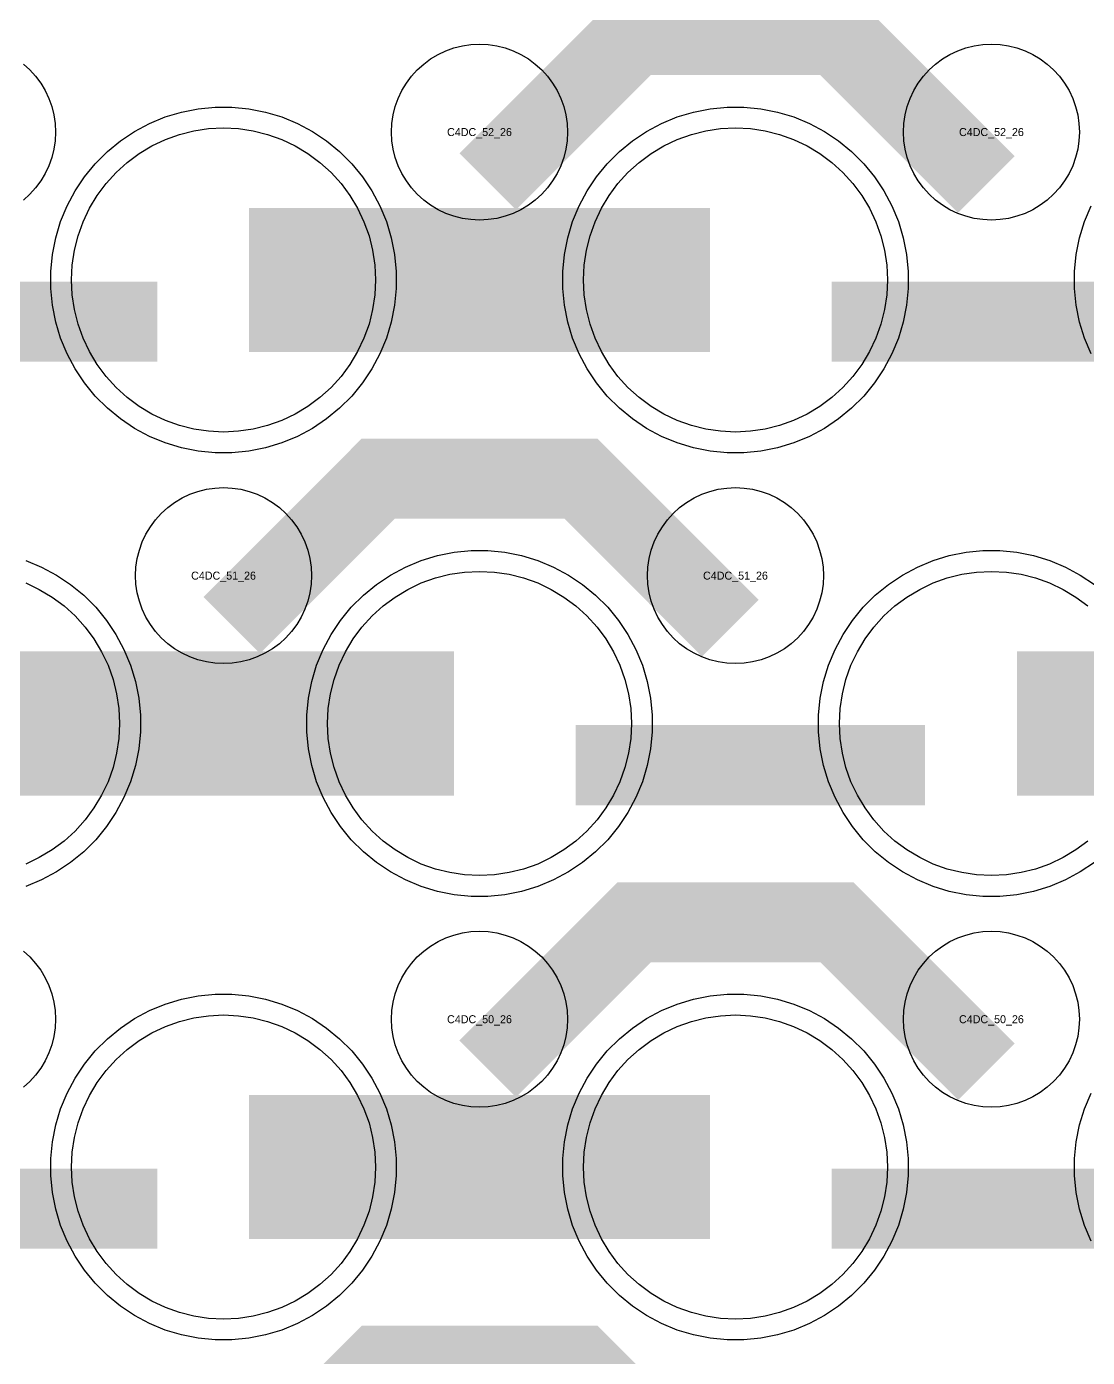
# Model space of a CAD drawing. Extents: x -11880 to 11880, y -14992 to 14992.
# Drawn here: x -3741.5 to -3410, y -7970.8 to -7555.1 of the extents above; entities that cross this region are included whole.
import ezdxf
from ezdxf.enums import TextEntityAlignment as Align

# ---------------------------------------------------------------- set-up
doc = ezdxf.new("R2010")
doc.units = 0
doc.header["$MEASUREMENT"] = 0
for name, color, linetype in [('GDS_775_DT_237', 138, 'CONTINUOUS'), ('RDL1_FS', 34, 'CONTINUOUS'), ('RDL_BS', 160, 'CONTINUOUS')]:
    doc.layers.add(name, color=color, linetype=linetype)

msp = doc.modelspace()

# ---------------------------------------------------------------- linework, layer by layer
at = {"layer": 'RDL1_FS'}
for points in [[(-3680, -7681.744), (-3684.657, -7681.515), (-3689.268, -7680.831), (-3693.791, -7679.699), (-3698.181, -7678.127), (-3702.395, -7676.135), (-3706.395, -7673.737), (-3710.14, -7670.959), (-3713.594, -7667.829), (-3716.724, -7664.375), (-3719.502, -7660.63), (-3721.9, -7656.63), (-3723.892, -7652.416), (-3725.464, -7648.026), (-3726.596, -7643.503), (-3727.28, -7638.892), (-3727.509, -7634.235), (-3727.28, -7629.578), (-3726.596, -7624.967), (-3725.464, -7620.444), (-3723.892, -7616.054), (-3721.9, -7611.84), (-3719.502, -7607.84), (-3716.724, -7604.095), (-3713.594, -7600.641), (-3710.14, -7597.511), (-3706.395, -7594.733), (-3702.395, -7592.335), (-3698.181, -7590.343), (-3693.791, -7588.771), (-3689.268, -7587.639), (-3684.657, -7586.955), (-3680, -7586.726), (-3675.343, -7586.955), (-3670.732, -7587.639), (-3666.209, -7588.771), (-3661.819, -7590.343), (-3657.605, -7592.335), (-3653.605, -7594.733), (-3649.86, -7597.511), (-3646.406, -7600.641), (-3643.276, -7604.095), (-3640.498, -7607.84), (-3638.1, -7611.84), (-3636.108, -7616.054), (-3634.536, -7620.444), (-3633.404, -7624.967), (-3632.72, -7629.578), (-3632.491, -7634.235), (-3632.72, -7638.892), (-3633.404, -7643.503), (-3634.536, -7648.026), (-3636.108, -7652.416), (-3638.1, -7656.63), (-3640.498, -7660.63), (-3643.276, -7664.375), (-3646.406, -7667.829), (-3649.86, -7670.959), (-3653.605, -7673.737), (-3657.605, -7676.135), (-3661.819, -7678.127), (-3666.209, -7679.699), (-3670.732, -7680.831), (-3675.343, -7681.515)], [(-3520, -7681.744), (-3524.657, -7681.515), (-3529.268, -7680.831), (-3533.791, -7679.699), (-3538.181, -7678.127), (-3542.395, -7676.135), (-3546.395, -7673.737), (-3550.14, -7670.959), (-3553.594, -7667.829), (-3556.724, -7664.375), (-3559.502, -7660.63), (-3561.9, -7656.63), (-3563.892, -7652.416), (-3565.464, -7648.026), (-3566.596, -7643.503), (-3567.28, -7638.892), (-3567.509, -7634.235), (-3567.28, -7629.578), (-3566.596, -7624.967), (-3565.464, -7620.444), (-3563.892, -7616.054), (-3561.9, -7611.84), (-3559.502, -7607.84), (-3556.724, -7604.095), (-3553.594, -7600.641), (-3550.14, -7597.511), (-3546.395, -7594.733), (-3542.395, -7592.335), (-3538.181, -7590.343), (-3533.791, -7588.771), (-3529.268, -7587.639), (-3524.657, -7586.955), (-3520, -7586.726), (-3515.343, -7586.955), (-3510.732, -7587.639), (-3506.209, -7588.771), (-3501.819, -7590.343), (-3497.605, -7592.335), (-3493.605, -7594.733), (-3489.86, -7597.511), (-3486.406, -7600.641), (-3483.276, -7604.095), (-3480.498, -7607.84), (-3478.1, -7611.84), (-3476.108, -7616.054), (-3474.536, -7620.444), (-3473.404, -7624.967), (-3472.72, -7629.578), (-3472.491, -7634.235), (-3472.72, -7638.892), (-3473.404, -7643.503), (-3474.536, -7648.026), (-3476.108, -7652.416), (-3478.1, -7656.63), (-3480.498, -7660.63), (-3483.276, -7664.375), (-3486.406, -7667.829), (-3489.86, -7670.959), (-3493.605, -7673.737), (-3497.605, -7676.135), (-3501.819, -7678.127), (-3506.209, -7679.699), (-3510.732, -7680.831), (-3515.343, -7681.515)], [(-3600, -7820.304), (-3604.657, -7820.075), (-3609.268, -7819.391), (-3613.791, -7818.259), (-3618.181, -7816.687), (-3622.395, -7814.695), (-3626.395, -7812.297), (-3630.14, -7809.519), (-3633.594, -7806.389), (-3636.724, -7802.935), (-3639.502, -7799.19), (-3641.9, -7795.19), (-3643.892, -7790.976), (-3645.464, -7786.586), (-3646.596, -7782.063), (-3647.28, -7777.452), (-3647.509, -7772.795), (-3647.28, -7768.138), (-3646.596, -7763.527), (-3645.464, -7759.004), (-3643.892, -7754.614), (-3641.9, -7750.4), (-3639.502, -7746.4), (-3636.724, -7742.655), (-3633.594, -7739.201), (-3630.14, -7736.071), (-3626.395, -7733.293), (-3622.395, -7730.895), (-3618.181, -7728.903), (-3613.791, -7727.331), (-3609.268, -7726.199), (-3604.657, -7725.515), (-3600, -7725.286), (-3595.343, -7725.515), (-3590.732, -7726.199), (-3586.209, -7727.331), (-3581.819, -7728.903), (-3577.605, -7730.895), (-3573.605, -7733.293), (-3569.86, -7736.071), (-3566.406, -7739.201), (-3563.276, -7742.655), (-3560.498, -7746.4), (-3558.1, -7750.4), (-3556.108, -7754.614), (-3554.536, -7759.004), (-3553.404, -7763.527), (-3552.72, -7768.138), (-3552.491, -7772.795), (-3552.72, -7777.452), (-3553.404, -7782.063), (-3554.536, -7786.586), (-3556.108, -7790.976), (-3558.1, -7795.19), (-3560.498, -7799.19), (-3563.276, -7802.935), (-3566.406, -7806.389), (-3569.86, -7809.519), (-3573.605, -7812.297), (-3577.605, -7814.695), (-3581.819, -7816.687), (-3586.209, -7818.259), (-3590.732, -7819.391), (-3595.343, -7820.075)], [(-3680, -7958.869), (-3684.657, -7958.64), (-3689.268, -7957.956), (-3693.791, -7956.824), (-3698.181, -7955.252), (-3702.395, -7953.26), (-3706.395, -7950.862), (-3710.14, -7948.084), (-3713.594, -7944.954), (-3716.724, -7941.5), (-3719.502, -7937.755), (-3721.9, -7933.755), (-3723.892, -7929.541), (-3725.464, -7925.151), (-3726.596, -7920.628), (-3727.28, -7916.017), (-3727.509, -7911.36), (-3727.28, -7906.703), (-3726.596, -7902.092), (-3725.464, -7897.569), (-3723.892, -7893.179), (-3721.9, -7888.965), (-3719.502, -7884.965), (-3716.724, -7881.22), (-3713.594, -7877.766), (-3710.14, -7874.636), (-3706.395, -7871.858), (-3702.395, -7869.46), (-3698.181, -7867.468), (-3693.791, -7865.896), (-3689.268, -7864.764), (-3684.657, -7864.08), (-3680, -7863.851), (-3675.343, -7864.08), (-3670.732, -7864.764), (-3666.209, -7865.896), (-3661.819, -7867.468), (-3657.605, -7869.46), (-3653.605, -7871.858), (-3649.86, -7874.636), (-3646.406, -7877.766), (-3643.276, -7881.22), (-3640.498, -7884.965), (-3638.1, -7888.965), (-3636.108, -7893.179), (-3634.536, -7897.569), (-3633.404, -7902.092), (-3632.72, -7906.703), (-3632.491, -7911.36), (-3632.72, -7916.017), (-3633.404, -7920.628), (-3634.536, -7925.151), (-3636.108, -7929.541), (-3638.1, -7933.755), (-3640.498, -7937.755), (-3643.276, -7941.5), (-3646.406, -7944.954), (-3649.86, -7948.084), (-3653.605, -7950.862), (-3657.605, -7953.26), (-3661.819, -7955.252), (-3666.209, -7956.824), (-3670.732, -7957.956), (-3675.343, -7958.64)], [(-3520, -7958.869), (-3524.657, -7958.64), (-3529.268, -7957.956), (-3533.791, -7956.824), (-3538.181, -7955.252), (-3542.395, -7953.26), (-3546.395, -7950.862), (-3550.14, -7948.084), (-3553.594, -7944.954), (-3556.724, -7941.5), (-3559.502, -7937.755), (-3561.9, -7933.755), (-3563.892, -7929.541), (-3565.464, -7925.151), (-3566.596, -7920.628), (-3567.28, -7916.017), (-3567.509, -7911.36), (-3567.28, -7906.703), (-3566.596, -7902.092), (-3565.464, -7897.569), (-3563.892, -7893.179), (-3561.9, -7888.965), (-3559.502, -7884.965), (-3556.724, -7881.22), (-3553.594, -7877.766), (-3550.14, -7874.636), (-3546.395, -7871.858), (-3542.395, -7869.46), (-3538.181, -7867.468), (-3533.791, -7865.896), (-3529.268, -7864.764), (-3524.657, -7864.08), (-3520, -7863.851), (-3515.343, -7864.08), (-3510.732, -7864.764), (-3506.209, -7865.896), (-3501.819, -7867.468), (-3497.605, -7869.46), (-3493.605, -7871.858), (-3489.86, -7874.636), (-3486.406, -7877.766), (-3483.276, -7881.22), (-3480.498, -7884.965), (-3478.1, -7888.965), (-3476.108, -7893.179), (-3474.536, -7897.569), (-3473.404, -7902.092), (-3472.72, -7906.703), (-3472.491, -7911.36), (-3472.72, -7916.017), (-3473.404, -7920.628), (-3474.536, -7925.151), (-3476.108, -7929.541), (-3478.1, -7933.755), (-3480.498, -7937.755), (-3483.276, -7941.5), (-3486.406, -7944.954), (-3489.86, -7948.084), (-3493.605, -7950.862), (-3497.605, -7953.26), (-3501.819, -7955.252), (-3506.209, -7956.824), (-3510.732, -7957.956), (-3515.343, -7958.64)]]:
    msp.add_lwpolyline(points, close=True, dxfattribs=at)
for points in [[(-3671.998, -7634.235, 45, 45, 0), (-3599.998, -7634.235, 45, 45, 0)], [(-3599.998, -7634.235, 45, 45, 0), (-3527.998, -7634.235, 45, 45, 0)], [(-3751.998, -7772.795, 45, 45, 0), (-3679.998, -7772.795, 45, 45, 0)], [(-3679.998, -7772.795, 45, 45, 0), (-3607.998, -7772.795, 45, 45, 0)], [(-3431.998, -7772.795, 45, 45, 0), (-3359.998, -7772.795, 45, 45, 0)], [(-3671.998, -7911.36, 45, 45, 0), (-3599.998, -7911.36, 45, 45, 0)], [(-3599.998, -7911.36, 45, 45, 0), (-3527.998, -7911.36, 45, 45, 0)]]:
    msp.add_lwpolyline(points, format="xyseb", dxfattribs=at)
for points in [[(-3409.86, -7809.519), (-3413.605, -7812.297), (-3417.605, -7814.695), (-3421.819, -7816.687), (-3426.209, -7818.259), (-3430.732, -7819.391), (-3435.343, -7820.075), (-3440, -7820.304), (-3444.657, -7820.075), (-3449.268, -7819.391), (-3453.791, -7818.259), (-3458.181, -7816.687), (-3462.395, -7814.695), (-3466.395, -7812.297), (-3470.14, -7809.519), (-3473.594, -7806.389), (-3476.724, -7802.935), (-3479.502, -7799.19), (-3481.9, -7795.19), (-3483.892, -7790.976), (-3485.464, -7786.586), (-3486.596, -7782.063), (-3487.28, -7777.452), (-3487.509, -7772.795), (-3487.28, -7768.138), (-3486.596, -7763.527), (-3485.464, -7759.004), (-3483.892, -7754.614), (-3481.9, -7750.4), (-3479.502, -7746.4), (-3476.724, -7742.655), (-3473.594, -7739.201), (-3470.14, -7736.071), (-3466.395, -7733.293), (-3462.395, -7730.895), (-3458.181, -7728.903), (-3453.791, -7727.331), (-3449.268, -7726.199), (-3444.657, -7725.515), (-3440, -7725.286), (-3435.343, -7725.515), (-3430.732, -7726.199), (-3426.209, -7727.331), (-3421.819, -7728.903), (-3417.605, -7730.895), (-3413.605, -7733.293), (-3409.86, -7736.071)], [(-3741.819, -7728.903), (-3737.605, -7730.895), (-3733.605, -7733.293), (-3729.86, -7736.071), (-3726.406, -7739.201), (-3723.276, -7742.655), (-3720.498, -7746.4), (-3718.1, -7750.4), (-3716.108, -7754.614), (-3714.536, -7759.004), (-3713.404, -7763.527), (-3712.72, -7768.138), (-3712.491, -7772.795), (-3712.72, -7777.452), (-3713.404, -7782.063), (-3714.536, -7786.586), (-3716.108, -7790.976), (-3718.1, -7795.19), (-3720.498, -7799.19), (-3723.276, -7802.935), (-3726.406, -7806.389), (-3729.86, -7809.519), (-3733.605, -7812.297), (-3737.605, -7814.695), (-3741.819, -7816.687)]]:
    msp.add_lwpolyline(points, dxfattribs=at)
at = {"layer": 'RDL_BS'}
for points in [[(-3597.438, -7603.549, 25, 25, 0), (-3551.623, -7557.734, 25, 25, 0), (-3518.07, -7557.734, 25, 25, 0)], [(-3441.599, -7604.448, 25, 25, 0), (-3488.313, -7557.734, 25, 25, 0), (-3518.071, -7557.734, 25, 25, 0)], [(-3809.984, -7647.248, 25, 25, 0), (-3700.719, -7647.248, 25, 25, 0)], [(-3489.984, -7647.248, 25, 25, 0), (-3380.719, -7647.248, 25, 25, 0)], [(-3677.438, -7742.109, 25, 25, 0), (-3631.623, -7696.294, 25, 25, 0), (-3598.07, -7696.294, 25, 25, 0)], [(-3521.599, -7743.008, 25, 25, 0), (-3568.313, -7696.294, 25, 25, 0), (-3598.071, -7696.294, 25, 25, 0)], [(-3569.984, -7785.808, 25, 25, 0), (-3460.719, -7785.808, 25, 25, 0)], [(-3597.438, -7880.674, 25, 25, 0), (-3551.623, -7834.859, 25, 25, 0), (-3518.07, -7834.859, 25, 25, 0)], [(-3441.599, -7881.573, 25, 25, 0), (-3488.313, -7834.859, 25, 25, 0), (-3518.071, -7834.859, 25, 25, 0)], [(-3809.984, -7924.373, 25, 25, 0), (-3700.719, -7924.373, 25, 25, 0)], [(-3489.984, -7924.373, 25, 25, 0), (-3380.719, -7924.373, 25, 25, 0)], [(-3677.438, -8019.239, 25, 25, 0), (-3631.623, -7973.424, 25, 25, 0), (-3598.07, -7973.424, 25, 25, 0)], [(-3521.599, -8020.138, 25, 25, 0), (-3568.313, -7973.424, 25, 25, 0), (-3598.071, -7973.424, 25, 25, 0)]]:
    msp.add_lwpolyline(points, format="xyseb", dxfattribs=at)
for points in [[(-3600, -7615.541), (-3602.693, -7615.409), (-3605.365, -7615.013), (-3607.984, -7614.356), (-3610.519, -7613.449), (-3612.956, -7612.297), (-3615.28, -7610.904), (-3617.443, -7609.301), (-3619.442, -7607.489), (-3621.254, -7605.49), (-3622.857, -7603.327), (-3624.25, -7601.003), (-3625.402, -7598.566), (-3626.309, -7596.031), (-3626.966, -7593.412), (-3627.362, -7590.74), (-3627.494, -7588.047), (-3627.362, -7585.354), (-3626.966, -7582.682), (-3626.309, -7580.063), (-3625.402, -7577.528), (-3624.25, -7575.091), (-3622.857, -7572.767), (-3621.254, -7570.604), (-3619.442, -7568.605), (-3617.443, -7566.793), (-3615.28, -7565.19), (-3612.956, -7563.797), (-3610.519, -7562.645), (-3607.984, -7561.738), (-3605.365, -7561.081), (-3602.693, -7560.685), (-3600, -7560.553), (-3597.307, -7560.685), (-3594.635, -7561.081), (-3592.016, -7561.738), (-3589.481, -7562.645), (-3587.044, -7563.797), (-3584.72, -7565.19), (-3582.557, -7566.793), (-3580.558, -7568.605), (-3578.746, -7570.604), (-3577.143, -7572.767), (-3575.75, -7575.091), (-3574.598, -7577.528), (-3573.691, -7580.063), (-3573.034, -7582.682), (-3572.638, -7585.354), (-3572.506, -7588.047), (-3572.638, -7590.74), (-3573.034, -7593.412), (-3573.691, -7596.031), (-3574.598, -7598.566), (-3575.75, -7601.003), (-3577.143, -7603.327), (-3578.746, -7605.49), (-3580.558, -7607.489), (-3582.557, -7609.301), (-3584.72, -7610.904), (-3587.044, -7612.297), (-3589.481, -7613.449), (-3592.016, -7614.356), (-3594.635, -7615.013), (-3597.307, -7615.409)], [(-3440, -7615.541), (-3442.693, -7615.409), (-3445.365, -7615.013), (-3447.984, -7614.356), (-3450.519, -7613.449), (-3452.956, -7612.297), (-3455.28, -7610.904), (-3457.443, -7609.301), (-3459.442, -7607.489), (-3461.254, -7605.49), (-3462.857, -7603.327), (-3464.25, -7601.003), (-3465.402, -7598.566), (-3466.309, -7596.031), (-3466.966, -7593.412), (-3467.362, -7590.74), (-3467.494, -7588.047), (-3467.362, -7585.354), (-3466.966, -7582.682), (-3466.309, -7580.063), (-3465.402, -7577.528), (-3464.25, -7575.091), (-3462.857, -7572.767), (-3461.254, -7570.604), (-3459.442, -7568.605), (-3457.443, -7566.793), (-3455.28, -7565.19), (-3452.956, -7563.797), (-3450.519, -7562.645), (-3447.984, -7561.738), (-3445.365, -7561.081), (-3442.693, -7560.685), (-3440, -7560.553), (-3437.307, -7560.685), (-3434.635, -7561.081), (-3432.016, -7561.738), (-3429.481, -7562.645), (-3427.044, -7563.797), (-3424.72, -7565.19), (-3422.557, -7566.793), (-3420.558, -7568.605), (-3418.746, -7570.604), (-3417.143, -7572.767), (-3415.75, -7575.091), (-3414.598, -7577.528), (-3413.691, -7580.063), (-3413.034, -7582.682), (-3412.638, -7585.354), (-3412.506, -7588.047), (-3412.638, -7590.74), (-3413.034, -7593.412), (-3413.691, -7596.031), (-3414.598, -7598.566), (-3415.75, -7601.003), (-3417.143, -7603.327), (-3418.746, -7605.49), (-3420.558, -7607.489), (-3422.557, -7609.301), (-3424.72, -7610.904), (-3427.044, -7612.297), (-3429.481, -7613.449), (-3432.016, -7614.356), (-3434.635, -7615.013), (-3437.307, -7615.409)], [(-3682.644, -7688.235), (-3687.938, -7687.718), (-3693.165, -7686.672), (-3698.205, -7685.141), (-3703.115, -7683.11), (-3707.777, -7680.618), (-3712.191, -7677.671), (-3716.292, -7674.309), (-3720.074, -7670.527), (-3723.436, -7666.426), (-3726.383, -7662.012), (-3728.875, -7657.35), (-3730.906, -7652.44), (-3732.437, -7647.4), (-3733.483, -7642.173), (-3734, -7636.879), (-3734, -7631.591), (-3733.483, -7626.297), (-3732.437, -7621.07), (-3730.906, -7616.03), (-3728.875, -7611.12), (-3726.383, -7606.458), (-3723.436, -7602.044), (-3720.074, -7597.943), (-3716.292, -7594.161), (-3712.191, -7590.799), (-3707.777, -7587.852), (-3703.115, -7585.36), (-3698.205, -7583.329), (-3693.165, -7581.798), (-3687.938, -7580.752), (-3682.644, -7580.235), (-3677.356, -7580.235), (-3672.062, -7580.752), (-3666.835, -7581.798), (-3661.795, -7583.329), (-3656.885, -7585.36), (-3652.223, -7587.852), (-3647.809, -7590.799), (-3643.708, -7594.161), (-3639.926, -7597.943), (-3636.564, -7602.044), (-3633.617, -7606.458), (-3631.125, -7611.12), (-3629.094, -7616.03), (-3627.563, -7621.07), (-3626.517, -7626.297), (-3626, -7631.591), (-3626, -7636.879), (-3626.517, -7642.173), (-3627.563, -7647.4), (-3629.094, -7652.44), (-3631.125, -7657.35), (-3633.617, -7662.012), (-3636.564, -7666.426), (-3639.926, -7670.527), (-3643.708, -7674.309), (-3647.809, -7677.671), (-3652.223, -7680.618), (-3656.885, -7683.11), (-3661.795, -7685.141), (-3666.835, -7686.672), (-3672.062, -7687.718), (-3677.356, -7688.235)], [(-3522.644, -7688.235), (-3527.938, -7687.718), (-3533.165, -7686.672), (-3538.205, -7685.141), (-3543.115, -7683.11), (-3547.777, -7680.618), (-3552.191, -7677.671), (-3556.292, -7674.309), (-3560.074, -7670.527), (-3563.436, -7666.426), (-3566.383, -7662.012), (-3568.875, -7657.35), (-3570.906, -7652.44), (-3572.437, -7647.4), (-3573.483, -7642.173), (-3574, -7636.879), (-3574, -7631.591), (-3573.483, -7626.297), (-3572.437, -7621.07), (-3570.906, -7616.03), (-3568.875, -7611.12), (-3566.383, -7606.458), (-3563.436, -7602.044), (-3560.074, -7597.943), (-3556.292, -7594.161), (-3552.191, -7590.799), (-3547.777, -7587.852), (-3543.115, -7585.36), (-3538.205, -7583.329), (-3533.165, -7581.798), (-3527.938, -7580.752), (-3522.644, -7580.235), (-3517.356, -7580.235), (-3512.062, -7580.752), (-3506.835, -7581.798), (-3501.795, -7583.329), (-3496.885, -7585.36), (-3492.223, -7587.852), (-3487.809, -7590.799), (-3483.708, -7594.161), (-3479.926, -7597.943), (-3476.564, -7602.044), (-3473.617, -7606.458), (-3471.125, -7611.12), (-3469.094, -7616.03), (-3467.563, -7621.07), (-3466.517, -7626.297), (-3466, -7631.591), (-3466, -7636.879), (-3466.517, -7642.173), (-3467.563, -7647.4), (-3469.094, -7652.44), (-3471.125, -7657.35), (-3473.617, -7662.012), (-3476.564, -7666.426), (-3479.926, -7670.527), (-3483.708, -7674.309), (-3487.809, -7677.671), (-3492.223, -7680.618), (-3496.885, -7683.11), (-3501.795, -7685.141), (-3506.835, -7686.672), (-3512.062, -7687.718), (-3517.356, -7688.235)], [(-3680, -7754.101), (-3682.693, -7753.969), (-3685.365, -7753.573), (-3687.984, -7752.916), (-3690.519, -7752.009), (-3692.956, -7750.857), (-3695.28, -7749.464), (-3697.443, -7747.861), (-3699.442, -7746.049), (-3701.254, -7744.05), (-3702.857, -7741.887), (-3704.25, -7739.563), (-3705.402, -7737.126), (-3706.309, -7734.591), (-3706.966, -7731.972), (-3707.362, -7729.3), (-3707.494, -7726.607), (-3707.362, -7723.914), (-3706.966, -7721.242), (-3706.309, -7718.623), (-3705.402, -7716.088), (-3704.25, -7713.651), (-3702.857, -7711.327), (-3701.254, -7709.164), (-3699.442, -7707.165), (-3697.443, -7705.353), (-3695.28, -7703.75), (-3692.956, -7702.357), (-3690.519, -7701.205), (-3687.984, -7700.298), (-3685.365, -7699.641), (-3682.693, -7699.245), (-3680, -7699.113), (-3677.307, -7699.245), (-3674.635, -7699.641), (-3672.016, -7700.298), (-3669.481, -7701.205), (-3667.044, -7702.357), (-3664.72, -7703.75), (-3662.557, -7705.353), (-3660.558, -7707.165), (-3658.746, -7709.164), (-3657.143, -7711.327), (-3655.75, -7713.651), (-3654.598, -7716.088), (-3653.691, -7718.623), (-3653.034, -7721.242), (-3652.638, -7723.914), (-3652.506, -7726.607), (-3652.638, -7729.3), (-3653.034, -7731.972), (-3653.691, -7734.591), (-3654.598, -7737.126), (-3655.75, -7739.563), (-3657.143, -7741.887), (-3658.746, -7744.05), (-3660.558, -7746.049), (-3662.557, -7747.861), (-3664.72, -7749.464), (-3667.044, -7750.857), (-3669.481, -7752.009), (-3672.016, -7752.916), (-3674.635, -7753.573), (-3677.307, -7753.969)], [(-3520, -7754.101), (-3522.693, -7753.969), (-3525.365, -7753.573), (-3527.984, -7752.916), (-3530.519, -7752.009), (-3532.956, -7750.857), (-3535.28, -7749.464), (-3537.443, -7747.861), (-3539.442, -7746.049), (-3541.254, -7744.05), (-3542.857, -7741.887), (-3544.25, -7739.563), (-3545.402, -7737.126), (-3546.309, -7734.591), (-3546.966, -7731.972), (-3547.362, -7729.3), (-3547.494, -7726.607), (-3547.362, -7723.914), (-3546.966, -7721.242), (-3546.309, -7718.623), (-3545.402, -7716.088), (-3544.25, -7713.651), (-3542.857, -7711.327), (-3541.254, -7709.164), (-3539.442, -7707.165), (-3537.443, -7705.353), (-3535.28, -7703.75), (-3532.956, -7702.357), (-3530.519, -7701.205), (-3527.984, -7700.298), (-3525.365, -7699.641), (-3522.693, -7699.245), (-3520, -7699.113), (-3517.307, -7699.245), (-3514.635, -7699.641), (-3512.016, -7700.298), (-3509.481, -7701.205), (-3507.044, -7702.357), (-3504.72, -7703.75), (-3502.557, -7705.353), (-3500.558, -7707.165), (-3498.746, -7709.164), (-3497.143, -7711.327), (-3495.75, -7713.651), (-3494.598, -7716.088), (-3493.691, -7718.623), (-3493.034, -7721.242), (-3492.638, -7723.914), (-3492.506, -7726.607), (-3492.638, -7729.3), (-3493.034, -7731.972), (-3493.691, -7734.591), (-3494.598, -7737.126), (-3495.75, -7739.563), (-3497.143, -7741.887), (-3498.746, -7744.05), (-3500.558, -7746.049), (-3502.557, -7747.861), (-3504.72, -7749.464), (-3507.044, -7750.857), (-3509.481, -7752.009), (-3512.016, -7752.916), (-3514.635, -7753.573), (-3517.307, -7753.969)], [(-3602.644, -7826.795), (-3607.938, -7826.278), (-3613.165, -7825.232), (-3618.205, -7823.701), (-3623.115, -7821.67), (-3627.777, -7819.178), (-3632.191, -7816.231), (-3636.292, -7812.869), (-3640.074, -7809.087), (-3643.436, -7804.986), (-3646.383, -7800.572), (-3648.875, -7795.91), (-3650.906, -7791), (-3652.437, -7785.96), (-3653.483, -7780.733), (-3654, -7775.439), (-3654, -7770.151), (-3653.483, -7764.857), (-3652.437, -7759.63), (-3650.906, -7754.59), (-3648.875, -7749.68), (-3646.383, -7745.018), (-3643.436, -7740.604), (-3640.074, -7736.503), (-3636.292, -7732.721), (-3632.191, -7729.359), (-3627.777, -7726.412), (-3623.115, -7723.92), (-3618.205, -7721.889), (-3613.165, -7720.358), (-3607.938, -7719.312), (-3602.644, -7718.795), (-3597.356, -7718.795), (-3592.062, -7719.312), (-3586.835, -7720.358), (-3581.795, -7721.889), (-3576.885, -7723.92), (-3572.223, -7726.412), (-3567.809, -7729.359), (-3563.708, -7732.721), (-3559.926, -7736.503), (-3556.564, -7740.604), (-3553.617, -7745.018), (-3551.125, -7749.68), (-3549.094, -7754.59), (-3547.563, -7759.63), (-3546.517, -7764.857), (-3546, -7770.151), (-3546, -7775.439), (-3546.517, -7780.733), (-3547.563, -7785.96), (-3549.094, -7791), (-3551.125, -7795.91), (-3553.617, -7800.572), (-3556.564, -7804.986), (-3559.926, -7809.087), (-3563.708, -7812.869), (-3567.809, -7816.231), (-3572.223, -7819.178), (-3576.885, -7821.67), (-3581.795, -7823.701), (-3586.835, -7825.232), (-3592.062, -7826.278), (-3597.356, -7826.795)], [(-3600, -7892.666), (-3602.693, -7892.534), (-3605.365, -7892.138), (-3607.984, -7891.481), (-3610.519, -7890.574), (-3612.956, -7889.422), (-3615.28, -7888.029), (-3617.443, -7886.426), (-3619.442, -7884.614), (-3621.254, -7882.615), (-3622.857, -7880.452), (-3624.25, -7878.128), (-3625.402, -7875.691), (-3626.309, -7873.156), (-3626.966, -7870.537), (-3627.362, -7867.865), (-3627.494, -7865.172), (-3627.362, -7862.479), (-3626.966, -7859.807), (-3626.309, -7857.188), (-3625.402, -7854.653), (-3624.25, -7852.216), (-3622.857, -7849.892), (-3621.254, -7847.729), (-3619.442, -7845.73), (-3617.443, -7843.918), (-3615.28, -7842.315), (-3612.956, -7840.922), (-3610.519, -7839.77), (-3607.984, -7838.863), (-3605.365, -7838.206), (-3602.693, -7837.81), (-3600, -7837.678), (-3597.307, -7837.81), (-3594.635, -7838.206), (-3592.016, -7838.863), (-3589.481, -7839.77), (-3587.044, -7840.922), (-3584.72, -7842.315), (-3582.557, -7843.918), (-3580.558, -7845.73), (-3578.746, -7847.729), (-3577.143, -7849.892), (-3575.75, -7852.216), (-3574.598, -7854.653), (-3573.691, -7857.188), (-3573.034, -7859.807), (-3572.638, -7862.479), (-3572.506, -7865.172), (-3572.638, -7867.865), (-3573.034, -7870.537), (-3573.691, -7873.156), (-3574.598, -7875.691), (-3575.75, -7878.128), (-3577.143, -7880.452), (-3578.746, -7882.615), (-3580.558, -7884.614), (-3582.557, -7886.426), (-3584.72, -7888.029), (-3587.044, -7889.422), (-3589.481, -7890.574), (-3592.016, -7891.481), (-3594.635, -7892.138), (-3597.307, -7892.534)], [(-3440, -7892.666), (-3442.693, -7892.534), (-3445.365, -7892.138), (-3447.984, -7891.481), (-3450.519, -7890.574), (-3452.956, -7889.422), (-3455.28, -7888.029), (-3457.443, -7886.426), (-3459.442, -7884.614), (-3461.254, -7882.615), (-3462.857, -7880.452), (-3464.25, -7878.128), (-3465.402, -7875.691), (-3466.309, -7873.156), (-3466.966, -7870.537), (-3467.362, -7867.865), (-3467.494, -7865.172), (-3467.362, -7862.479), (-3466.966, -7859.807), (-3466.309, -7857.188), (-3465.402, -7854.653), (-3464.25, -7852.216), (-3462.857, -7849.892), (-3461.254, -7847.729), (-3459.442, -7845.73), (-3457.443, -7843.918), (-3455.28, -7842.315), (-3452.956, -7840.922), (-3450.519, -7839.77), (-3447.984, -7838.863), (-3445.365, -7838.206), (-3442.693, -7837.81), (-3440, -7837.678), (-3437.307, -7837.81), (-3434.635, -7838.206), (-3432.016, -7838.863), (-3429.481, -7839.77), (-3427.044, -7840.922), (-3424.72, -7842.315), (-3422.557, -7843.918), (-3420.558, -7845.73), (-3418.746, -7847.729), (-3417.143, -7849.892), (-3415.75, -7852.216), (-3414.598, -7854.653), (-3413.691, -7857.188), (-3413.034, -7859.807), (-3412.638, -7862.479), (-3412.506, -7865.172), (-3412.638, -7867.865), (-3413.034, -7870.537), (-3413.691, -7873.156), (-3414.598, -7875.691), (-3415.75, -7878.128), (-3417.143, -7880.452), (-3418.746, -7882.615), (-3420.558, -7884.614), (-3422.557, -7886.426), (-3424.72, -7888.029), (-3427.044, -7889.422), (-3429.481, -7890.574), (-3432.016, -7891.481), (-3434.635, -7892.138), (-3437.307, -7892.534)], [(-3682.644, -7965.36), (-3687.938, -7964.843), (-3693.165, -7963.797), (-3698.205, -7962.266), (-3703.115, -7960.235), (-3707.777, -7957.743), (-3712.191, -7954.796), (-3716.292, -7951.434), (-3720.074, -7947.652), (-3723.436, -7943.551), (-3726.383, -7939.137), (-3728.875, -7934.475), (-3730.906, -7929.565), (-3732.437, -7924.525), (-3733.483, -7919.298), (-3734, -7914.004), (-3734, -7908.716), (-3733.483, -7903.422), (-3732.437, -7898.195), (-3730.906, -7893.155), (-3728.875, -7888.245), (-3726.383, -7883.583), (-3723.436, -7879.169), (-3720.074, -7875.068), (-3716.292, -7871.286), (-3712.191, -7867.924), (-3707.777, -7864.977), (-3703.115, -7862.485), (-3698.205, -7860.454), (-3693.165, -7858.923), (-3687.938, -7857.877), (-3682.644, -7857.36), (-3677.356, -7857.36), (-3672.062, -7857.877), (-3666.835, -7858.923), (-3661.795, -7860.454), (-3656.885, -7862.485), (-3652.223, -7864.977), (-3647.809, -7867.924), (-3643.708, -7871.286), (-3639.926, -7875.068), (-3636.564, -7879.169), (-3633.617, -7883.583), (-3631.125, -7888.245), (-3629.094, -7893.155), (-3627.563, -7898.195), (-3626.517, -7903.422), (-3626, -7908.716), (-3626, -7914.004), (-3626.517, -7919.298), (-3627.563, -7924.525), (-3629.094, -7929.565), (-3631.125, -7934.475), (-3633.617, -7939.137), (-3636.564, -7943.551), (-3639.926, -7947.652), (-3643.708, -7951.434), (-3647.809, -7954.796), (-3652.223, -7957.743), (-3656.885, -7960.235), (-3661.795, -7962.266), (-3666.835, -7963.797), (-3672.062, -7964.843), (-3677.356, -7965.36)], [(-3522.644, -7965.36), (-3527.938, -7964.843), (-3533.165, -7963.797), (-3538.205, -7962.266), (-3543.115, -7960.235), (-3547.777, -7957.743), (-3552.191, -7954.796), (-3556.292, -7951.434), (-3560.074, -7947.652), (-3563.436, -7943.551), (-3566.383, -7939.137), (-3568.875, -7934.475), (-3570.906, -7929.565), (-3572.437, -7924.525), (-3573.483, -7919.298), (-3574, -7914.004), (-3574, -7908.716), (-3573.483, -7903.422), (-3572.437, -7898.195), (-3570.906, -7893.155), (-3568.875, -7888.245), (-3566.383, -7883.583), (-3563.436, -7879.169), (-3560.074, -7875.068), (-3556.292, -7871.286), (-3552.191, -7867.924), (-3547.777, -7864.977), (-3543.115, -7862.485), (-3538.205, -7860.454), (-3533.165, -7858.923), (-3527.938, -7857.877), (-3522.644, -7857.36), (-3517.356, -7857.36), (-3512.062, -7857.877), (-3506.835, -7858.923), (-3501.795, -7860.454), (-3496.885, -7862.485), (-3492.223, -7864.977), (-3487.809, -7867.924), (-3483.708, -7871.286), (-3479.926, -7875.068), (-3476.564, -7879.169), (-3473.617, -7883.583), (-3471.125, -7888.245), (-3469.094, -7893.155), (-3467.563, -7898.195), (-3466.517, -7903.422), (-3466, -7908.716), (-3466, -7914.004), (-3466.517, -7919.298), (-3467.563, -7924.525), (-3469.094, -7929.565), (-3471.125, -7934.475), (-3473.617, -7939.137), (-3476.564, -7943.551), (-3479.926, -7947.652), (-3483.708, -7951.434), (-3487.809, -7954.796), (-3492.223, -7957.743), (-3496.885, -7960.235), (-3501.795, -7962.266), (-3506.835, -7963.797), (-3512.062, -7964.843), (-3517.356, -7965.36)]]:
    msp.add_lwpolyline(points, close=True, dxfattribs=at)
for points in [[(-3742.557, -7566.793), (-3740.558, -7568.605), (-3738.746, -7570.604), (-3737.143, -7572.767), (-3735.75, -7575.091), (-3734.598, -7577.528), (-3733.691, -7580.063), (-3733.034, -7582.682), (-3732.638, -7585.354), (-3732.506, -7588.047), (-3732.638, -7590.74), (-3733.034, -7593.412), (-3733.691, -7596.031), (-3734.598, -7598.566), (-3735.75, -7601.003), (-3737.143, -7603.327), (-3738.746, -7605.49), (-3740.558, -7607.489), (-3742.557, -7609.301)], [(-3408.875, -7657.35), (-3410.906, -7652.44), (-3412.437, -7647.4), (-3413.483, -7642.173), (-3414, -7636.879), (-3414, -7631.591), (-3413.483, -7626.297), (-3412.437, -7621.07), (-3410.906, -7616.03), (-3408.875, -7611.12)], [(-3407.809, -7816.231), (-3412.223, -7819.178), (-3416.885, -7821.67), (-3421.795, -7823.701), (-3426.835, -7825.232), (-3432.062, -7826.278), (-3437.356, -7826.795), (-3442.644, -7826.795), (-3447.938, -7826.278), (-3453.165, -7825.232), (-3458.205, -7823.701), (-3463.115, -7821.67), (-3467.777, -7819.178), (-3472.191, -7816.231), (-3476.292, -7812.869), (-3480.074, -7809.087), (-3483.436, -7804.986), (-3486.383, -7800.572), (-3488.875, -7795.91), (-3490.906, -7791), (-3492.437, -7785.96), (-3493.483, -7780.733), (-3494, -7775.439), (-3494, -7770.151), (-3493.483, -7764.857), (-3492.437, -7759.63), (-3490.906, -7754.59), (-3488.875, -7749.68), (-3486.383, -7745.018), (-3483.436, -7740.604), (-3480.074, -7736.503), (-3476.292, -7732.721), (-3472.191, -7729.359), (-3467.777, -7726.412), (-3463.115, -7723.92), (-3458.205, -7721.889), (-3453.165, -7720.358), (-3447.938, -7719.312), (-3442.644, -7718.795), (-3437.356, -7718.795), (-3432.062, -7719.312), (-3426.835, -7720.358), (-3421.795, -7721.889), (-3416.885, -7723.92), (-3412.223, -7726.412), (-3407.809, -7729.359)], [(-3741.795, -7721.889), (-3736.885, -7723.92), (-3732.223, -7726.412), (-3727.809, -7729.359), (-3723.708, -7732.721), (-3719.926, -7736.503), (-3716.564, -7740.604), (-3713.617, -7745.018), (-3711.125, -7749.68), (-3709.094, -7754.59), (-3707.563, -7759.63), (-3706.517, -7764.857), (-3706, -7770.151), (-3706, -7775.439), (-3706.517, -7780.733), (-3707.563, -7785.96), (-3709.094, -7791), (-3711.125, -7795.91), (-3713.617, -7800.572), (-3716.564, -7804.986), (-3719.926, -7809.087), (-3723.708, -7812.869), (-3727.809, -7816.231), (-3732.223, -7819.178), (-3736.885, -7821.67), (-3741.795, -7823.701)], [(-3742.557, -7843.918), (-3740.558, -7845.73), (-3738.746, -7847.729), (-3737.143, -7849.892), (-3735.75, -7852.216), (-3734.598, -7854.653), (-3733.691, -7857.188), (-3733.034, -7859.807), (-3732.638, -7862.479), (-3732.506, -7865.172), (-3732.638, -7867.865), (-3733.034, -7870.537), (-3733.691, -7873.156), (-3734.598, -7875.691), (-3735.75, -7878.128), (-3737.143, -7880.452), (-3738.746, -7882.615), (-3740.558, -7884.614), (-3742.557, -7886.426)], [(-3408.875, -7934.475), (-3410.906, -7929.565), (-3412.437, -7924.525), (-3413.483, -7919.298), (-3414, -7914.004), (-3414, -7908.716), (-3413.483, -7903.422), (-3412.437, -7898.195), (-3410.906, -7893.155), (-3408.875, -7888.245)]]:
    msp.add_lwpolyline(points, dxfattribs=at)

# ---------------------------------------------------------------- texts
at = {"layer": 'GDS_775_DT_237'}
for s, p in [('C4DC_52_26', (-3600, -7588.047)), ('C4DC_52_26', (-3600, -7588.047)), ('C4DC_52_26', (-3440, -7588.047)), ('C4DC_52_26', (-3440, -7588.047)), ('C4DC_51_26', (-3680, -7726.607)), ('C4DC_51_26', (-3680, -7726.607)), ('C4DC_51_26', (-3520, -7726.607)), ('C4DC_51_26', (-3520, -7726.607)), ('C4DC_50_26', (-3600, -7865.172)), ('C4DC_50_26', (-3600, -7865.172)), ('C4DC_50_26', (-3440, -7865.172)), ('C4DC_50_26', (-3440, -7865.172))]:
    msp.add_text(s, height=2.5, dxfattribs=at).set_placement(p, align=Align.MIDDLE_CENTER)

doc.saveas('drawing.dxf')
